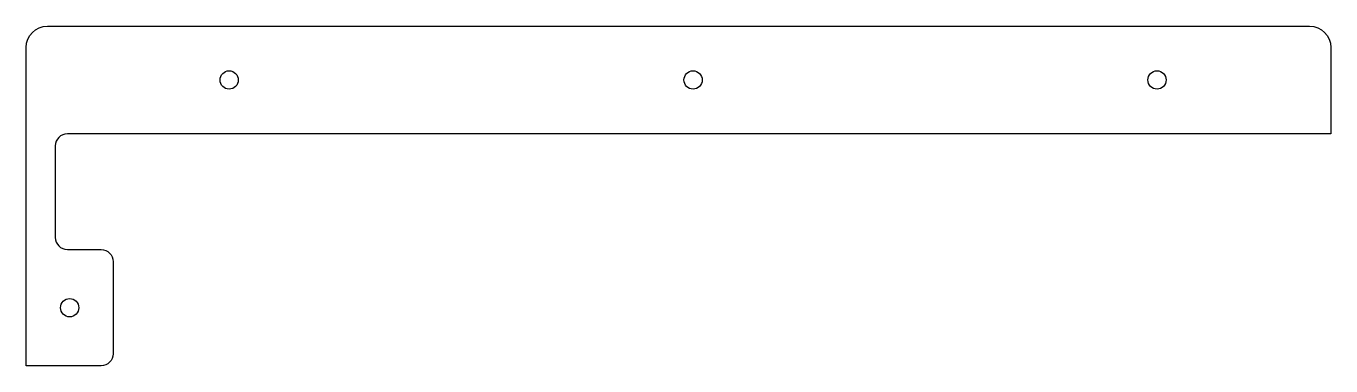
# Model space of a CAD drawing. Header units: millimetres. Extents: x -99 to 115, y -20 to 36.
import ezdxf

# ---------------------------------------------------------------- set-up
doc = ezdxf.new("R2010")
doc.units = ezdxf.units.MM
doc.header["$MEASUREMENT"] = 0
doc.layers.get('0').update_dxf_attribs({"lineweight": 0})

msp = doc.modelspace()

# ---------------------------------------------------------------- linework, layer by layer
at = {"color": 7, "lineweight": 25}
for centre in [(-65.69, 27.34), (10.51, 27.34), (86.71, 27.34), (-91.89, -10.05)]:
    msp.add_circle(centre, 1.5, dxfattribs=at)
msp.add_open_spline([(-86.73, -19.6), (-85.63, -19.6), (-84.73, -18.7), (-84.73, -17.6), (-84.73, -17.6), (-84.73, -2.5), (-84.73, -2.5), (-84.73, -1.39), (-85.63, -0.5), (-86.73, -0.5), (-86.73, -0.5), (-92.25, -0.5), (-92.25, -0.5), (-93.36, -0.5), (-94.25, 0.4), (-94.25, 1.5), (-94.25, 1.5), (-94.25, 16.5), (-94.25, 16.5), (-94.25, 17.61), (-93.36, 18.5), (-92.25, 18.5), (-92.25, 18.5), (115.27, 18.5), (115.27, 18.5), (115.27, 18.5), (115.27, 32.68), (115.27, 32.68), (115.27, 34.61), (113.7, 36.18), (111.77, 36.18), (111.77, 36.18), (-95.54, 36.18), (-95.54, 36.18), (-97.48, 36.18), (-99.04, 34.61), (-99.04, 32.68), (-99.04, 32.68), (-99.04, -19.6), (-99.04, -19.6), (-99.04, -19.6), (-86.73, -19.6), (-86.73, -19.6)], degree=3, knots=[0, 0, 0, 0, 1, 1, 1, 2, 2, 2, 3, 3, 3, 4, 4, 4, 5, 5, 5, 6, 6, 6, 7, 7, 7, 8, 8, 8, 9, 9, 9, 10, 10, 10, 11, 11, 11, 12, 12, 12, 13, 13, 13, 14, 14, 14, 14], dxfattribs=at)

doc.saveas('drawing.dxf')
